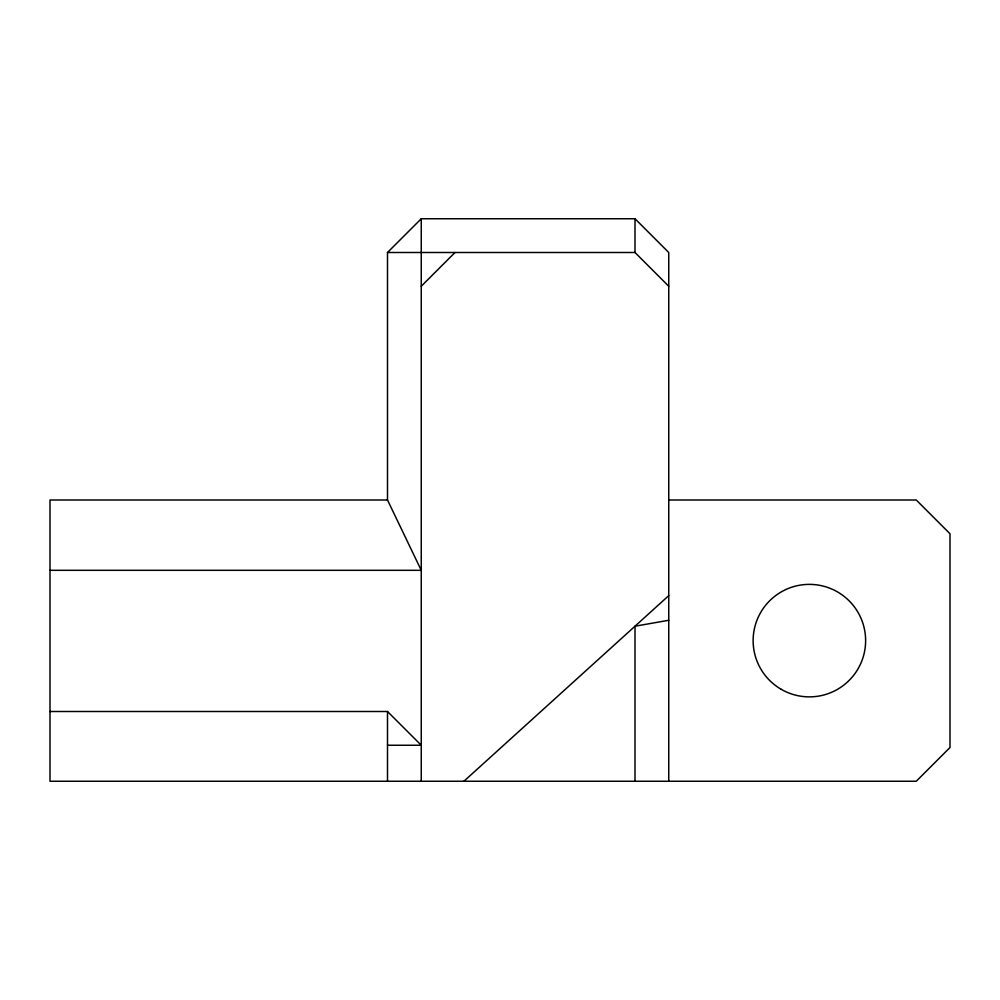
<?xml version="1.0" encoding="UTF-8"?>
<svg xmlns="http://www.w3.org/2000/svg" width="1000" height="1000" viewBox="0 0 1000 1000"><rect width="100%" height="100%" fill="white"/><g stroke="black" fill="none" stroke-linecap="round" stroke-linejoin="round"><path stroke-width="1.5" d="M50 570.312L421.25 570.312L387.5 500L387.5 252.5L421.25 218.75L635 218.75L668.75 252.5L668.75 781.25M421.25 286.25L455 252.5M463.913 781.25L668.75 595.625M668.75 620.275L635 626.213L635 781.25M387.5 252.5L635 252.5L668.75 286.25M387.5 500L50 500L50 781.25L916.25 781.25L950 747.5L950 533.75L916.25 500L668.75 500M50 711.5L387.5 711.5L421.25 745.25L387.5 745.25M635 218.75L635 252.5M421.25 218.75L421.25 781.25M387.5 711.5L387.5 781.25M781.25 689.338A56.25 56.25 0 0 0 865.625 640.625A56.25 56.25 0 0 0 781.25 591.912A56.25 56.25 0 0 0 781.25 689.338"/></g></svg>
